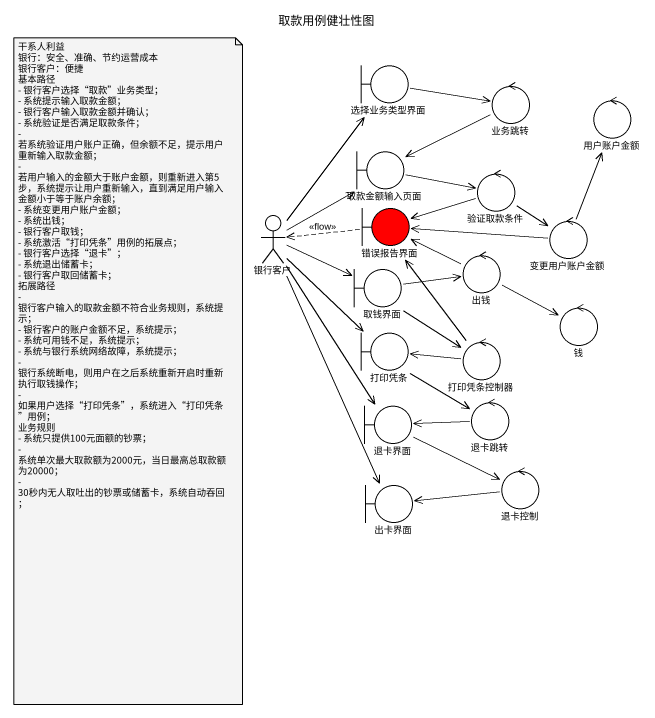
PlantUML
@startuml
title 取款用例健壮性图
boundary 选择业务类型界面
control 业务跳转
control 用户账户金额
boundary 取款金额输入页面
control 验证取款条件
actor 银行客户
boundary 错误报告界面 #FF0000
control 变更用户账户金额
boundary 取钱界面
control 出钱
control 钱
boundary 打印凭条
control 打印凭条控制器
boundary 退卡界面
control 退卡跳转
boundary 出卡界面
control 退卡控制
选择业务类型界面 -right-> 业务跳转
业务跳转 -left-> 取款金额输入页面
取款金额输入页面 -right-> 验证取款条件
验证取款条件 -left-> 错误报告界面
验证取款条件 --> 变更用户账户金额
银行客户 -up-> 选择业务类型界面
银行客户 -up-> 取款金额输入页面
银行客户 -right-> 取钱界面
银行客户 --> 打印凭条
银行客户 --> 退卡界面
银行客户 --> 出卡界面
错误报告界面 .left.> 银行客户 : <<flow>>
变更用户账户金额 -up-> 用户账户金额
变更用户账户金额 -left-> 错误报告界面
取钱界面 -right-> 出钱
取钱界面 --> 打印凭条控制器
出钱 -left-> 错误报告界面
出钱 -right-> 钱
打印凭条 --> 退卡跳转
打印凭条控制器 -up-> 错误报告界面
打印凭条控制器 -left-> 打印凭条
退卡界面 -right-> 退卡控制
退卡跳转 -left-> 退卡界面
退卡控制 -left-> 出卡界面
note as N1
  干系人利益
  银行：安全、准确、节约运营成本
  银行客户：便捷
  基本路径
  - 银行客户选择“取款”业务类型；
  - 系统提示输入取款金额；
  - 银行客户输入取款金额并确认；
  - 系统验证是否满足取款条件；
  - 若系统验证用户账户正确，但余额不足，提示用户重新输入取款金额；
  - 若用户输入的金额大于账户金额，则重新进入第5步，系统提示让用户重新输入，直到满足用户输入金额小于等于账户余额；
  - 系统变更用户账户金额；
  - 系统出钱；
  - 银行客户取钱；
  - 系统激活“打印凭条”用例的拓展点；
  - 银行客户选择“退卡”；
  - 系统退出储蓄卡；
  - 银行客户取回储蓄卡；
  拓展路径
  - 银行客户输入的取款金额不符合业务规则，系统提示；
  - 银行客户的账户金额不足，系统提示；
  - 系统可用钱不足，系统提示；
  - 系统与银行系统网络故障，系统提示；
  - 银行系统断电，则用户在之后系统重新开启时重新执行取钱操作；
  - 如果用户选择“打印凭条”，系统进入“打印凭条”用例；
  业务规则
  - 系统只提供100元面额的钞票；
  - 系统单次最大取款额为2000元，当日最高总取款额为20000；
  - 30秒内无人取吐出的钞票或储蓄卡，系统自动吞回；
end note
@enduml
